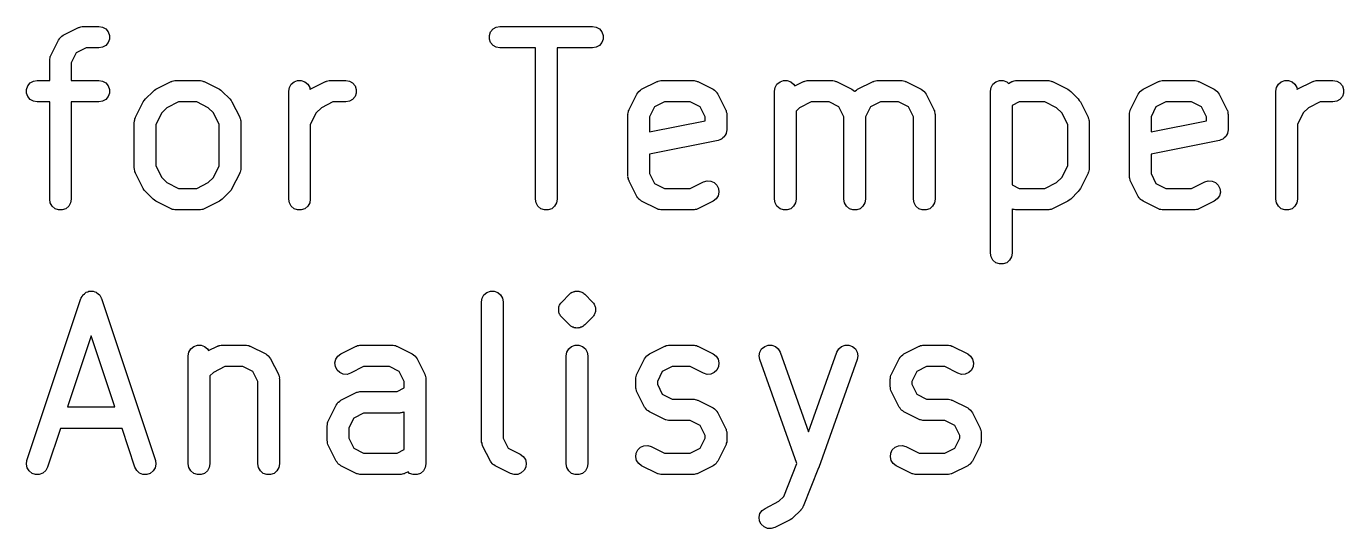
# Model space of a CAD drawing. Extents: x 10 to 287, y -200 to -10.
# Drawn here: x 124.67 to 130.77, y -125.94 to -123.62 of the extents above; entities that cross this region are included whole.
import ezdxf

# ---------------------------------------------------------------- set-up
doc = ezdxf.new("R2010")
doc.units = 0
doc.header["$MEASUREMENT"] = 0
doc.layers.add('BLACK', color=7, linetype='CONTINUOUS')

msp = doc.modelspace()

# ---------------------------------------------------------------- linework, layer by layer
at = {"layer": 'BLACK', "linetype": 'CONTINUOUS'}
for p, q in [((124.844, -123.659), (124.915, -123.624)), ((124.915, -123.624), (124.918, -123.623)), ((124.918, -123.623), (124.921, -123.621)), ((124.921, -123.621), (124.926, -123.62)), ((124.926, -123.62), (124.932, -123.619)), ((124.932, -123.619), (124.935, -123.619)), ((124.935, -123.619), (124.938, -123.618)), ((124.938, -123.618), (125.009, -123.618)), ((125.009, -123.618), (125.026, -123.621)), ((125.026, -123.621), (125.041, -123.63)), ((125.041, -123.63), (125.052, -123.643)), ((125.052, -123.643), (125.058, -123.66)), ((126.817, -123.66), (126.823, -123.643)), ((126.823, -123.643), (126.834, -123.63)), ((126.834, -123.63), (126.849, -123.621)), ((126.849, -123.621), (126.866, -123.618)), ((126.866, -123.618), (127.295, -123.618)), ((127.295, -123.618), (127.312, -123.621)), ((127.312, -123.621), (127.327, -123.63)), ((127.327, -123.63), (127.338, -123.643)), ((127.338, -123.643), (127.344, -123.66)), ((124.786, -123.753), (124.822, -123.682)), ((124.822, -123.682), (124.826, -123.676)), ((124.826, -123.676), (124.83, -123.67)), ((124.83, -123.67), (124.831, -123.669)), ((124.831, -123.669), (124.832, -123.668)), ((124.832, -123.668), (124.838, -123.664)), ((124.838, -123.664), (124.844, -123.659)), ((125.041, -123.707), (125.026, -123.715)), ((125.052, -123.693), (125.041, -123.707)), ((125.058, -123.677), (125.052, -123.693)), ((125.058, -123.66), (125.058, -123.677)), ((126.817, -123.677), (126.817, -123.66)), ((126.823, -123.693), (126.817, -123.677)), ((126.834, -123.707), (126.823, -123.693)), ((126.849, -123.715), (126.834, -123.707)), ((127.327, -123.707), (127.312, -123.715)), ((127.338, -123.693), (127.327, -123.707)), ((127.344, -123.677), (127.338, -123.693)), ((127.344, -123.66), (127.344, -123.677)), ((124.781, -123.77), (124.783, -123.764)), ((124.783, -123.764), (124.784, -123.758)), ((124.784, -123.758), (124.785, -123.756)), ((124.785, -123.756), (124.786, -123.753)), ((124.904, -123.741), (124.881, -123.787)), ((124.95, -123.718), (124.904, -123.741)), ((125.009, -123.718), (124.95, -123.718)), ((125.026, -123.715), (125.009, -123.718)), ((126.866, -123.718), (126.849, -123.715)), ((127.031, -123.718), (126.866, -123.718)), ((127.031, -124.418), (127.031, -123.718)), ((127.295, -123.718), (127.131, -123.718)), ((127.131, -123.718), (127.131, -124.418)), ((127.312, -123.715), (127.295, -123.718)), ((124.781, -123.773), (124.781, -123.77)), ((124.781, -123.775), (124.781, -123.773)), ((124.781, -123.868), (124.781, -123.775)), ((124.881, -123.787), (124.881, -123.868)), ((124.68, -123.893), (124.691, -123.88)), ((124.691, -123.88), (124.706, -123.871)), ((124.706, -123.871), (124.723, -123.868)), ((124.723, -123.868), (124.781, -123.868)), ((124.881, -123.868), (125.009, -123.868)), ((125.009, -123.868), (125.026, -123.871)), ((125.026, -123.871), (125.041, -123.88)), ((125.041, -123.88), (125.052, -123.893)), ((125.272, -123.909), (125.344, -123.874)), ((125.344, -123.874), (125.347, -123.873)), ((125.347, -123.873), (125.349, -123.871)), ((125.349, -123.871), (125.355, -123.87)), ((125.355, -123.87), (125.361, -123.869)), ((125.361, -123.869), (125.363, -123.869)), ((125.363, -123.869), (125.366, -123.868)), ((125.366, -123.868), (125.473, -123.868)), ((125.473, -123.868), (125.476, -123.869)), ((125.476, -123.869), (125.479, -123.869)), ((125.479, -123.869), (125.485, -123.87)), ((125.485, -123.87), (125.491, -123.871)), ((125.491, -123.871), (125.493, -123.873)), ((125.493, -123.873), (125.496, -123.874)), ((125.496, -123.874), (125.567, -123.909)), ((125.891, -123.901), (125.899, -123.886)), ((125.899, -123.886), (125.913, -123.875)), ((125.913, -123.875), (125.929, -123.869)), ((125.929, -123.869), (125.946, -123.869)), ((125.946, -123.869), (125.963, -123.875)), ((125.963, -123.875), (125.976, -123.886)), ((125.976, -123.886), (125.985, -123.901)), ((125.987, -123.909), (126.058, -123.874)), ((126.058, -123.874), (126.061, -123.873)), ((126.061, -123.873), (126.063, -123.871)), ((126.063, -123.871), (126.069, -123.87)), ((126.069, -123.87), (126.075, -123.869)), ((126.075, -123.869), (126.078, -123.869)), ((126.078, -123.869), (126.081, -123.868)), ((126.081, -123.868), (126.152, -123.868)), ((126.152, -123.868), (126.169, -123.871)), ((126.169, -123.871), (126.184, -123.88)), ((126.184, -123.88), (126.195, -123.893)), ((127.522, -123.909), (127.594, -123.874)), ((127.594, -123.874), (127.597, -123.873)), ((127.597, -123.873), (127.599, -123.871)), ((127.599, -123.871), (127.605, -123.87)), ((127.605, -123.87), (127.611, -123.869)), ((127.611, -123.869), (127.613, -123.869)), ((127.613, -123.869), (127.616, -123.868)), ((127.616, -123.868), (127.759, -123.868)), ((127.759, -123.868), (127.762, -123.869)), ((127.762, -123.869), (127.765, -123.869)), ((127.765, -123.869), (127.77, -123.87)), ((127.77, -123.87), (127.776, -123.871)), ((127.776, -123.871), (127.779, -123.873)), ((127.779, -123.873), (127.782, -123.874)), ((127.782, -123.874), (127.853, -123.909)), ((128.141, -123.901), (128.149, -123.886)), ((128.149, -123.886), (128.163, -123.875)), ((128.163, -123.875), (128.179, -123.869)), ((128.179, -123.869), (128.196, -123.869)), ((128.196, -123.869), (128.213, -123.875)), ((128.213, -123.875), (128.226, -123.886)), ((128.226, -123.886), (128.231, -123.894)), ((128.231, -123.894), (128.272, -123.874)), ((128.272, -123.874), (128.275, -123.873)), ((128.275, -123.873), (128.278, -123.871)), ((128.278, -123.871), (128.284, -123.87)), ((128.284, -123.87), (128.289, -123.869)), ((128.289, -123.869), (128.292, -123.869)), ((128.292, -123.869), (128.295, -123.868)), ((128.295, -123.868), (128.402, -123.868)), ((128.402, -123.868), (128.405, -123.869)), ((128.405, -123.869), (128.408, -123.869)), ((128.408, -123.869), (128.413, -123.87)), ((128.413, -123.87), (128.419, -123.871)), ((128.419, -123.871), (128.422, -123.873)), ((128.422, -123.873), (128.424, -123.874)), ((128.424, -123.874), (128.496, -123.909)), ((128.522, -123.909), (128.594, -123.874)), ((128.594, -123.874), (128.597, -123.873)), ((128.597, -123.873), (128.599, -123.871)), ((128.599, -123.871), (128.605, -123.87)), ((128.605, -123.87), (128.611, -123.869)), ((128.611, -123.869), (128.613, -123.869)), ((128.613, -123.869), (128.616, -123.868)), ((128.616, -123.868), (128.723, -123.868)), ((128.723, -123.868), (128.726, -123.869)), ((128.726, -123.869), (128.729, -123.869)), ((128.729, -123.869), (128.735, -123.87)), ((128.735, -123.87), (128.741, -123.871)), ((128.741, -123.871), (128.743, -123.873)), ((128.743, -123.873), (128.746, -123.874)), ((128.746, -123.874), (128.817, -123.909)), ((129.141, -123.901), (129.149, -123.886)), ((129.149, -123.886), (129.163, -123.875)), ((129.163, -123.875), (129.179, -123.869)), ((129.179, -123.869), (129.196, -123.869)), ((129.196, -123.869), (129.213, -123.875)), ((129.213, -123.875), (129.221, -123.882)), ((129.221, -123.882), (129.237, -123.874)), ((129.237, -123.874), (129.24, -123.873)), ((129.24, -123.873), (129.242, -123.871)), ((129.242, -123.871), (129.248, -123.87)), ((129.248, -123.87), (129.253, -123.869)), ((129.253, -123.869), (129.256, -123.869)), ((129.256, -123.869), (129.259, -123.868)), ((129.259, -123.868), (129.402, -123.868)), ((129.402, -123.868), (129.405, -123.869)), ((129.405, -123.869), (129.408, -123.869)), ((129.408, -123.869), (129.413, -123.87)), ((129.413, -123.87), (129.419, -123.871)), ((129.419, -123.871), (129.422, -123.873)), ((129.422, -123.873), (129.424, -123.874)), ((129.424, -123.874), (129.496, -123.909)), ((129.844, -123.909), (129.915, -123.874)), ((129.915, -123.874), (129.918, -123.873)), ((129.918, -123.873), (129.921, -123.871)), ((129.921, -123.871), (129.926, -123.87)), ((129.926, -123.87), (129.932, -123.869)), ((129.932, -123.869), (129.935, -123.869)), ((129.935, -123.869), (129.938, -123.868)), ((129.938, -123.868), (130.081, -123.868)), ((130.081, -123.868), (130.083, -123.869)), ((130.083, -123.869), (130.086, -123.869)), ((130.086, -123.869), (130.092, -123.87)), ((130.092, -123.87), (130.098, -123.871)), ((130.098, -123.871), (130.1, -123.873)), ((130.1, -123.873), (130.103, -123.874)), ((130.103, -123.874), (130.174, -123.909)), ((130.462, -123.901), (130.471, -123.886)), ((130.471, -123.886), (130.484, -123.875)), ((130.484, -123.875), (130.5, -123.869)), ((130.5, -123.869), (130.518, -123.869)), ((130.518, -123.869), (130.534, -123.875)), ((130.534, -123.875), (130.547, -123.886)), ((130.547, -123.886), (130.556, -123.901)), ((130.558, -123.909), (130.63, -123.874)), ((130.63, -123.874), (130.632, -123.873)), ((130.632, -123.873), (130.635, -123.871)), ((130.635, -123.871), (130.641, -123.87)), ((130.641, -123.87), (130.646, -123.869)), ((130.646, -123.869), (130.649, -123.869)), ((130.649, -123.869), (130.652, -123.868)), ((130.652, -123.868), (130.723, -123.868)), ((130.723, -123.868), (130.741, -123.871)), ((130.741, -123.871), (130.756, -123.88)), ((130.756, -123.88), (130.767, -123.893)), ((124.674, -123.91), (124.68, -123.893)), ((124.674, -123.927), (124.674, -123.91)), ((124.68, -123.943), (124.674, -123.927)), ((124.691, -123.957), (124.68, -123.943)), ((125.052, -123.943), (125.041, -123.957)), ((125.052, -123.893), (125.058, -123.91)), ((125.058, -123.927), (125.052, -123.943)), ((125.058, -123.91), (125.058, -123.927)), ((125.224, -123.954), (125.26, -123.919)), ((125.26, -123.919), (125.266, -123.914)), ((125.266, -123.914), (125.272, -123.909)), ((125.567, -123.909), (125.574, -123.914)), ((125.574, -123.914), (125.58, -123.919)), ((125.58, -123.919), (125.616, -123.954)), ((125.888, -123.918), (125.891, -123.901)), ((125.888, -124.418), (125.888, -123.918)), ((125.985, -123.901), (125.986, -123.91)), ((125.986, -123.91), (125.987, -123.909)), ((126.195, -123.943), (126.184, -123.957)), ((126.195, -123.893), (126.201, -123.91)), ((126.201, -123.927), (126.195, -123.943)), ((126.201, -123.91), (126.201, -123.927)), ((127.464, -124.003), (127.5, -123.932)), ((127.5, -123.932), (127.505, -123.926)), ((127.505, -123.926), (127.509, -123.92)), ((127.509, -123.92), (127.51, -123.919)), ((127.51, -123.918), (127.517, -123.914)), ((127.51, -123.919), (127.51, -123.918)), ((127.517, -123.914), (127.522, -123.909)), ((127.853, -123.909), (127.859, -123.914)), ((127.859, -123.914), (127.865, -123.918)), ((127.865, -123.918), (127.866, -123.919)), ((127.866, -123.919), (127.867, -123.92)), ((127.867, -123.92), (127.871, -123.926)), ((127.871, -123.926), (127.875, -123.932)), ((127.875, -123.932), (127.911, -124.003)), ((128.138, -123.918), (128.141, -123.901)), ((128.138, -124.418), (128.138, -123.918)), ((128.496, -123.909), (128.502, -123.914)), ((128.502, -123.914), (128.508, -123.918)), ((128.508, -123.918), (128.509, -123.919)), ((128.509, -123.919), (128.509, -123.919)), ((128.509, -123.919), (128.51, -123.919)), ((128.51, -123.918), (128.517, -123.914)), ((128.51, -123.919), (128.51, -123.918)), ((128.517, -123.914), (128.522, -123.909)), ((128.817, -123.909), (128.823, -123.914)), ((128.823, -123.914), (128.829, -123.918)), ((128.829, -123.918), (128.83, -123.919)), ((128.83, -123.919), (128.831, -123.92)), ((128.831, -123.92), (128.835, -123.926)), ((128.835, -123.926), (128.84, -123.932)), ((128.84, -123.932), (128.875, -124.003)), ((129.138, -123.918), (129.141, -123.901)), ((129.138, -124.668), (129.138, -123.918)), ((129.496, -123.909), (129.502, -123.914)), ((129.502, -123.914), (129.509, -123.919)), ((129.509, -123.919), (129.544, -123.954)), ((129.786, -124.003), (129.822, -123.932)), ((129.822, -123.932), (129.826, -123.926)), ((129.826, -123.926), (129.83, -123.92)), ((129.83, -123.92), (129.831, -123.919)), ((129.831, -123.919), (129.832, -123.918)), ((129.832, -123.918), (129.838, -123.914)), ((129.838, -123.914), (129.844, -123.909)), ((130.174, -123.909), (130.18, -123.914)), ((130.18, -123.914), (130.186, -123.918)), ((130.186, -123.918), (130.187, -123.919)), ((130.187, -123.919), (130.188, -123.92)), ((130.188, -123.92), (130.192, -123.926)), ((130.192, -123.926), (130.197, -123.932)), ((130.197, -123.932), (130.232, -124.003)), ((130.459, -123.918), (130.462, -123.901)), ((130.459, -124.418), (130.459, -123.918)), ((130.556, -123.901), (130.558, -123.91)), ((130.558, -123.91), (130.558, -123.909)), ((130.767, -123.943), (130.756, -123.957)), ((130.767, -123.893), (130.773, -123.91)), ((130.773, -123.927), (130.767, -123.943)), ((130.773, -123.91), (130.773, -123.927)), ((124.706, -123.965), (124.691, -123.957)), ((124.723, -123.968), (124.706, -123.965)), ((124.781, -123.968), (124.723, -123.968)), ((124.781, -124.418), (124.781, -123.968)), ((125.009, -123.968), (124.881, -123.968)), ((124.881, -123.968), (124.881, -124.418)), ((125.026, -123.965), (125.009, -123.968)), ((125.041, -123.957), (125.026, -123.965)), ((125.179, -124.039), (125.214, -123.967)), ((125.214, -123.967), (125.219, -123.961)), ((125.219, -123.961), (125.224, -123.954)), ((125.324, -123.995), (125.3, -124.019)), ((125.378, -123.968), (125.324, -123.995)), ((125.462, -123.968), (125.378, -123.968)), ((125.515, -123.995), (125.462, -123.968)), ((125.539, -124.019), (125.515, -123.995)), ((125.616, -123.954), (125.621, -123.961)), ((125.621, -123.961), (125.625, -123.967)), ((125.625, -123.967), (125.661, -124.039)), ((126.039, -123.995), (126.015, -124.019)), ((126.092, -123.968), (126.039, -123.995)), ((126.152, -123.968), (126.092, -123.968)), ((126.169, -123.965), (126.152, -123.968)), ((126.184, -123.957), (126.169, -123.965)), ((127.461, -124.014), (127.462, -124.008)), ((127.462, -124.008), (127.464, -124.006)), ((127.464, -124.006), (127.464, -124.003)), ((127.582, -123.991), (127.559, -124.037)), ((127.628, -123.968), (127.582, -123.991)), ((127.747, -123.968), (127.628, -123.968)), ((127.793, -123.991), (127.747, -123.968)), ((127.816, -124.037), (127.793, -123.991)), ((127.911, -124.003), (127.912, -124.006)), ((127.912, -124.006), (127.913, -124.008)), ((127.913, -124.008), (127.914, -124.014)), ((128.253, -123.995), (128.238, -124.01)), ((128.238, -124.01), (128.238, -124.418)), ((128.307, -123.968), (128.253, -123.995)), ((128.39, -123.968), (128.307, -123.968)), ((128.436, -123.991), (128.39, -123.968)), ((128.459, -124.037), (128.436, -123.991)), ((128.582, -123.991), (128.559, -124.037)), ((128.628, -123.968), (128.582, -123.991)), ((128.712, -123.968), (128.628, -123.968)), ((128.758, -123.991), (128.712, -123.968)), ((128.781, -124.037), (128.758, -123.991)), ((128.875, -124.003), (128.876, -124.006)), ((128.876, -124.006), (128.878, -124.008)), ((128.878, -124.008), (128.879, -124.014)), ((129.271, -123.968), (129.238, -123.985)), ((129.238, -123.985), (129.238, -124.352)), ((129.39, -123.968), (129.271, -123.968)), ((129.444, -123.995), (129.39, -123.968)), ((129.468, -124.019), (129.444, -123.995)), ((129.544, -123.954), (129.549, -123.961)), ((129.549, -123.961), (129.554, -123.967)), ((129.554, -123.967), (129.59, -124.039)), ((129.783, -124.014), (129.784, -124.008)), ((129.784, -124.008), (129.785, -124.006)), ((129.785, -124.006), (129.786, -124.003)), ((129.904, -123.991), (129.881, -124.037)), ((129.95, -123.968), (129.904, -123.991)), ((130.069, -123.968), (129.95, -123.968)), ((130.115, -123.991), (130.069, -123.968)), ((130.138, -124.037), (130.115, -123.991)), ((130.232, -124.003), (130.233, -124.006)), ((130.233, -124.006), (130.235, -124.008)), ((130.235, -124.008), (130.236, -124.014)), ((130.61, -123.995), (130.586, -124.019)), ((130.664, -123.968), (130.61, -123.995)), ((130.723, -123.968), (130.664, -123.968)), ((130.741, -123.965), (130.723, -123.968)), ((130.756, -123.957), (130.741, -123.965)), ((125.173, -124.061), (125.174, -124.058)), ((125.173, -124.275), (125.173, -124.061)), ((125.174, -124.055), (125.175, -124.05)), ((125.174, -124.058), (125.174, -124.055)), ((125.175, -124.05), (125.176, -124.044)), ((125.176, -124.044), (125.178, -124.042)), ((125.178, -124.042), (125.179, -124.039)), ((125.3, -124.019), (125.273, -124.073)), ((125.273, -124.073), (125.273, -124.264)), ((125.566, -124.073), (125.539, -124.019)), ((125.566, -124.264), (125.566, -124.073)), ((125.661, -124.039), (125.662, -124.042)), ((125.662, -124.042), (125.663, -124.044)), ((125.663, -124.044), (125.664, -124.05)), ((125.664, -124.05), (125.666, -124.055)), ((125.666, -124.055), (125.666, -124.058)), ((125.666, -124.058), (125.666, -124.061)), ((125.666, -124.061), (125.666, -124.275)), ((126.015, -124.019), (125.988, -124.073)), ((125.988, -124.073), (125.988, -124.418)), ((127.459, -124.02), (127.461, -124.014)), ((127.46, -124.023), (127.459, -124.02)), ((127.459, -124.025), (127.46, -124.023)), ((127.459, -124.311), (127.459, -124.025)), ((127.559, -124.037), (127.559, -124.107)), ((127.559, -124.107), (127.816, -124.056)), ((127.816, -124.056), (127.816, -124.037)), ((127.914, -124.014), (127.916, -124.02)), ((127.916, -124.02), (127.916, -124.023)), ((127.916, -124.023), (127.916, -124.025)), ((127.916, -124.025), (127.916, -124.097)), ((128.459, -124.418), (128.459, -124.037)), ((128.559, -124.037), (128.559, -124.418)), ((128.781, -124.418), (128.781, -124.037)), ((128.879, -124.014), (128.88, -124.02)), ((128.88, -124.02), (128.88, -124.023)), ((128.88, -124.023), (128.881, -124.025)), ((128.881, -124.025), (128.881, -124.418)), ((129.495, -124.073), (129.468, -124.019)), ((129.495, -124.264), (129.495, -124.073)), ((129.59, -124.039), (129.59, -124.042)), ((129.59, -124.042), (129.592, -124.044)), ((129.592, -124.044), (129.593, -124.05)), ((129.593, -124.05), (129.595, -124.055)), ((129.595, -124.055), (129.594, -124.058)), ((129.594, -124.058), (129.595, -124.061)), ((129.595, -124.061), (129.595, -124.275)), ((129.781, -124.02), (129.783, -124.014)), ((129.781, -124.023), (129.781, -124.02)), ((129.781, -124.025), (129.781, -124.023)), ((129.781, -124.311), (129.781, -124.025)), ((129.881, -124.037), (129.881, -124.107)), ((129.881, -124.107), (130.138, -124.056)), ((130.138, -124.056), (130.138, -124.037)), ((130.236, -124.014), (130.237, -124.02)), ((130.237, -124.02), (130.237, -124.023)), ((130.237, -124.023), (130.238, -124.025)), ((130.238, -124.025), (130.238, -124.097)), ((130.586, -124.019), (130.559, -124.073)), ((130.559, -124.073), (130.559, -124.418)), ((127.898, -124.134), (127.892, -124.14)), ((127.905, -124.129), (127.898, -124.134)), ((127.909, -124.121), (127.905, -124.128)), ((127.905, -124.128), (127.905, -124.128)), ((127.905, -124.128), (127.905, -124.129)), ((127.913, -124.114), (127.909, -124.121)), ((127.914, -124.113), (127.913, -124.113)), ((127.913, -124.113), (127.913, -124.114)), ((127.915, -124.105), (127.914, -124.113)), ((127.916, -124.097), (127.915, -124.105)), ((130.22, -124.134), (130.214, -124.14)), ((130.226, -124.129), (130.22, -124.134)), ((130.227, -124.128), (130.226, -124.128)), ((130.226, -124.128), (130.226, -124.129)), ((130.231, -124.121), (130.227, -124.128)), ((130.235, -124.114), (130.231, -124.121)), ((130.236, -124.105), (130.235, -124.113)), ((130.235, -124.113), (130.235, -124.113)), ((130.235, -124.113), (130.235, -124.114)), ((130.238, -124.097), (130.236, -124.105)), ((127.876, -124.146), (127.559, -124.209)), ((127.884, -124.143), (127.876, -124.146)), ((127.891, -124.14), (127.884, -124.143)), ((127.892, -124.14), (127.891, -124.14)), ((127.892, -124.14), (127.892, -124.14)), ((130.198, -124.146), (129.881, -124.209)), ((130.205, -124.143), (130.198, -124.146)), ((130.213, -124.14), (130.205, -124.143)), ((130.214, -124.14), (130.213, -124.14)), ((130.213, -124.14), (130.213, -124.14)), ((127.559, -124.209), (127.559, -124.299)), ((129.881, -124.209), (129.881, -124.299)), ((125.174, -124.278), (125.173, -124.275)), ((125.174, -124.281), (125.174, -124.278)), ((125.175, -124.287), (125.174, -124.281)), ((125.176, -124.293), (125.175, -124.287)), ((125.178, -124.295), (125.176, -124.293)), ((125.179, -124.298), (125.178, -124.295)), ((125.214, -124.369), (125.179, -124.298)), ((125.273, -124.264), (125.3, -124.317)), ((125.3, -124.317), (125.324, -124.341)), ((125.515, -124.341), (125.539, -124.317)), ((125.539, -124.317), (125.566, -124.264)), ((125.661, -124.298), (125.625, -124.369)), ((125.662, -124.295), (125.661, -124.298)), ((125.663, -124.293), (125.662, -124.295)), ((125.664, -124.287), (125.663, -124.293)), ((125.666, -124.281), (125.664, -124.287)), ((125.666, -124.275), (125.666, -124.278)), ((125.666, -124.278), (125.666, -124.281)), ((127.46, -124.314), (127.459, -124.311)), ((127.459, -124.317), (127.46, -124.314)), ((127.461, -124.322), (127.459, -124.317)), ((127.559, -124.299), (127.582, -124.345)), ((129.444, -124.341), (129.468, -124.317)), ((129.468, -124.317), (129.495, -124.264)), ((129.59, -124.298), (129.554, -124.369)), ((129.592, -124.293), (129.59, -124.295)), ((129.59, -124.295), (129.59, -124.298)), ((129.593, -124.287), (129.592, -124.293)), ((129.595, -124.281), (129.593, -124.287)), ((129.595, -124.275), (129.594, -124.278)), ((129.594, -124.278), (129.595, -124.281)), ((129.781, -124.314), (129.781, -124.311)), ((129.781, -124.317), (129.781, -124.314)), ((129.783, -124.322), (129.781, -124.317)), ((129.881, -124.299), (129.904, -124.345)), ((125.219, -124.376), (125.214, -124.369)), ((125.224, -124.382), (125.219, -124.376)), ((125.324, -124.341), (125.378, -124.368)), ((125.378, -124.368), (125.462, -124.368)), ((125.462, -124.368), (125.515, -124.341)), ((125.621, -124.376), (125.616, -124.382)), ((125.625, -124.369), (125.621, -124.376)), ((127.462, -124.328), (127.461, -124.322)), ((127.464, -124.331), (127.462, -124.328)), ((127.464, -124.334), (127.464, -124.331)), ((127.5, -124.405), (127.464, -124.334)), ((127.582, -124.345), (127.628, -124.368)), ((127.628, -124.368), (127.747, -124.368)), ((127.747, -124.368), (127.808, -124.338)), ((127.808, -124.338), (127.825, -124.333)), ((127.825, -124.333), (127.842, -124.334)), ((127.842, -124.334), (127.858, -124.341)), ((127.858, -124.341), (127.871, -124.353)), ((127.871, -124.353), (127.878, -124.368)), ((127.878, -124.368), (127.88, -124.386)), ((129.238, -124.352), (129.271, -124.368)), ((129.271, -124.368), (129.39, -124.368)), ((129.39, -124.368), (129.444, -124.341)), ((129.549, -124.376), (129.544, -124.382)), ((129.554, -124.369), (129.549, -124.376)), ((129.784, -124.328), (129.783, -124.322)), ((129.785, -124.331), (129.784, -124.328)), ((129.786, -124.334), (129.785, -124.331)), ((129.822, -124.405), (129.786, -124.334)), ((129.904, -124.345), (129.95, -124.368)), ((129.95, -124.368), (130.069, -124.368)), ((130.069, -124.368), (130.13, -124.338)), ((130.13, -124.338), (130.146, -124.333)), ((130.146, -124.333), (130.164, -124.334)), ((130.164, -124.334), (130.18, -124.341)), ((130.18, -124.341), (130.192, -124.353)), ((130.192, -124.353), (130.2, -124.368)), ((130.2, -124.368), (130.202, -124.386)), ((124.784, -124.435), (124.781, -124.418)), ((124.792, -124.45), (124.784, -124.435)), ((124.878, -124.435), (124.869, -124.45)), ((124.881, -124.418), (124.878, -124.435)), ((125.26, -124.418), (125.224, -124.382)), ((125.266, -124.423), (125.26, -124.418)), ((125.272, -124.427), (125.266, -124.423)), ((125.344, -124.463), (125.272, -124.427)), ((125.567, -124.427), (125.496, -124.463)), ((125.574, -124.423), (125.567, -124.427)), ((125.58, -124.418), (125.574, -124.423)), ((125.616, -124.382), (125.58, -124.418)), ((125.891, -124.435), (125.888, -124.418)), ((125.899, -124.45), (125.891, -124.435)), ((125.985, -124.435), (125.976, -124.45)), ((125.988, -124.418), (125.985, -124.435)), ((127.034, -124.435), (127.031, -124.418)), ((127.042, -124.45), (127.034, -124.435)), ((127.128, -124.435), (127.119, -124.45)), ((127.131, -124.418), (127.128, -124.435)), ((127.505, -124.411), (127.5, -124.405)), ((127.509, -124.417), (127.505, -124.411)), ((127.51, -124.418), (127.509, -124.417)), ((127.51, -124.419), (127.51, -124.418)), ((127.517, -124.423), (127.51, -124.419)), ((127.522, -124.427), (127.517, -124.423)), ((127.594, -124.463), (127.522, -124.427)), ((127.853, -124.427), (127.782, -124.463)), ((127.867, -124.417), (127.853, -124.427)), ((127.876, -124.402), (127.867, -124.417)), ((127.88, -124.386), (127.876, -124.402)), ((128.141, -124.435), (128.138, -124.418)), ((128.149, -124.45), (128.141, -124.435)), ((128.235, -124.435), (128.226, -124.45)), ((128.238, -124.418), (128.235, -124.435)), ((128.462, -124.435), (128.459, -124.418)), ((128.471, -124.45), (128.462, -124.435)), ((128.556, -124.435), (128.547, -124.45)), ((128.559, -124.418), (128.556, -124.435)), ((128.784, -124.435), (128.781, -124.418)), ((128.792, -124.45), (128.784, -124.435)), ((128.878, -124.435), (128.869, -124.45)), ((128.881, -124.418), (128.878, -124.435)), ((129.496, -124.427), (129.424, -124.463)), ((129.502, -124.423), (129.496, -124.427)), ((129.509, -124.418), (129.502, -124.423)), ((129.544, -124.382), (129.509, -124.418)), ((129.826, -124.411), (129.822, -124.405)), ((129.83, -124.417), (129.826, -124.411)), ((129.831, -124.418), (129.83, -124.417)), ((129.832, -124.419), (129.831, -124.418)), ((129.838, -124.423), (129.832, -124.419)), ((129.844, -124.427), (129.838, -124.423)), ((129.915, -124.463), (129.844, -124.427)), ((130.174, -124.427), (130.103, -124.463)), ((130.188, -124.417), (130.174, -124.427)), ((130.198, -124.402), (130.188, -124.417)), ((130.202, -124.386), (130.198, -124.402)), ((130.462, -124.435), (130.459, -124.418)), ((130.471, -124.45), (130.462, -124.435)), ((130.556, -124.435), (130.547, -124.45)), ((130.559, -124.418), (130.556, -124.435)), ((124.806, -124.462), (124.792, -124.45)), ((124.822, -124.468), (124.806, -124.462)), ((124.839, -124.468), (124.822, -124.468)), ((124.856, -124.462), (124.839, -124.468)), ((124.869, -124.45), (124.856, -124.462)), ((125.347, -124.464), (125.344, -124.463)), ((125.349, -124.465), (125.347, -124.464)), ((125.355, -124.466), (125.349, -124.465)), ((125.361, -124.468), (125.355, -124.466)), ((125.363, -124.468), (125.361, -124.468)), ((125.366, -124.468), (125.363, -124.468)), ((125.473, -124.468), (125.366, -124.468)), ((125.476, -124.468), (125.473, -124.468)), ((125.479, -124.468), (125.476, -124.468)), ((125.485, -124.466), (125.479, -124.468)), ((125.491, -124.465), (125.485, -124.466)), ((125.493, -124.464), (125.491, -124.465)), ((125.496, -124.463), (125.493, -124.464)), ((125.913, -124.462), (125.899, -124.45)), ((125.929, -124.468), (125.913, -124.462)), ((125.946, -124.468), (125.929, -124.468)), ((125.963, -124.462), (125.946, -124.468)), ((125.976, -124.45), (125.963, -124.462)), ((127.056, -124.462), (127.042, -124.45)), ((127.072, -124.468), (127.056, -124.462)), ((127.089, -124.468), (127.072, -124.468)), ((127.106, -124.462), (127.089, -124.468)), ((127.119, -124.45), (127.106, -124.462)), ((127.597, -124.464), (127.594, -124.463)), ((127.599, -124.465), (127.597, -124.464)), ((127.605, -124.466), (127.599, -124.465)), ((127.611, -124.468), (127.605, -124.466)), ((127.613, -124.468), (127.611, -124.468)), ((127.616, -124.468), (127.613, -124.468)), ((127.759, -124.468), (127.616, -124.468)), ((127.762, -124.468), (127.759, -124.468)), ((127.765, -124.468), (127.762, -124.468)), ((127.77, -124.466), (127.765, -124.468)), ((127.776, -124.465), (127.77, -124.466)), ((127.779, -124.464), (127.776, -124.465)), ((127.782, -124.463), (127.779, -124.464)), ((128.163, -124.462), (128.149, -124.45)), ((128.179, -124.468), (128.163, -124.462)), ((128.196, -124.468), (128.179, -124.468)), ((128.213, -124.462), (128.196, -124.468)), ((128.226, -124.45), (128.213, -124.462)), ((128.484, -124.462), (128.471, -124.45)), ((128.5, -124.468), (128.484, -124.462)), ((128.518, -124.468), (128.5, -124.468)), ((128.534, -124.462), (128.518, -124.468)), ((128.547, -124.45), (128.534, -124.462)), ((128.806, -124.462), (128.792, -124.45)), ((128.822, -124.468), (128.806, -124.462)), ((128.839, -124.468), (128.822, -124.468)), ((128.856, -124.462), (128.839, -124.468)), ((128.869, -124.45), (128.856, -124.462)), ((129.24, -124.464), (129.238, -124.463)), ((129.238, -124.463), (129.238, -124.668)), ((129.242, -124.465), (129.24, -124.464)), ((129.248, -124.466), (129.242, -124.465)), ((129.253, -124.468), (129.248, -124.466)), ((129.256, -124.468), (129.253, -124.468)), ((129.259, -124.468), (129.256, -124.468)), ((129.402, -124.468), (129.259, -124.468)), ((129.405, -124.468), (129.402, -124.468)), ((129.408, -124.468), (129.405, -124.468)), ((129.413, -124.466), (129.408, -124.468)), ((129.419, -124.465), (129.413, -124.466)), ((129.422, -124.464), (129.419, -124.465)), ((129.424, -124.463), (129.422, -124.464)), ((129.918, -124.464), (129.915, -124.463)), ((129.921, -124.465), (129.918, -124.464)), ((129.926, -124.466), (129.921, -124.465)), ((129.932, -124.468), (129.926, -124.466)), ((129.935, -124.468), (129.932, -124.468)), ((129.938, -124.468), (129.935, -124.468)), ((130.081, -124.468), (129.938, -124.468)), ((130.083, -124.468), (130.081, -124.468)), ((130.086, -124.468), (130.083, -124.468)), ((130.092, -124.466), (130.086, -124.468)), ((130.098, -124.465), (130.092, -124.466)), ((130.1, -124.464), (130.098, -124.465)), ((130.103, -124.463), (130.1, -124.464)), ((130.484, -124.462), (130.471, -124.45)), ((130.5, -124.468), (130.484, -124.462)), ((130.518, -124.468), (130.5, -124.468)), ((130.534, -124.462), (130.518, -124.468)), ((130.547, -124.45), (130.534, -124.462)), ((129.141, -124.685), (129.138, -124.668)), ((129.238, -124.668), (129.235, -124.685)), ((129.149, -124.7), (129.141, -124.685)), ((129.163, -124.712), (129.149, -124.7)), ((129.179, -124.718), (129.163, -124.712)), ((129.196, -124.718), (129.179, -124.718)), ((129.213, -124.712), (129.196, -124.718)), ((129.226, -124.7), (129.213, -124.712)), ((129.235, -124.685), (129.226, -124.7)), ((124.931, -124.869), (124.934, -124.862)), ((124.934, -124.862), (124.935, -124.861)), ((124.935, -124.861), (124.936, -124.86)), ((124.936, -124.86), (124.942, -124.856)), ((124.942, -124.856), (124.947, -124.851)), ((124.947, -124.851), (124.949, -124.85)), ((124.949, -124.85), (124.95, -124.849)), ((124.95, -124.849), (124.957, -124.847)), ((124.957, -124.847), (124.963, -124.844)), ((124.963, -124.844), (124.965, -124.844)), ((124.965, -124.844), (124.966, -124.844)), ((124.966, -124.844), (124.973, -124.844)), ((124.973, -124.844), (124.981, -124.844)), ((124.981, -124.844), (124.982, -124.844)), ((124.982, -124.844), (124.983, -124.844)), ((124.983, -124.844), (124.99, -124.847)), ((124.99, -124.847), (124.997, -124.849)), ((124.997, -124.849), (124.998, -124.85)), ((124.998, -124.85), (125, -124.851)), ((125, -124.851), (125.005, -124.856)), ((125.005, -124.856), (125.011, -124.86)), ((125.011, -124.86), (125.012, -124.861)), ((125.012, -124.861), (125.013, -124.862)), ((125.013, -124.862), (125.016, -124.869)), ((126.784, -124.876), (126.792, -124.861)), ((126.792, -124.861), (126.806, -124.85)), ((126.806, -124.85), (126.822, -124.844)), ((126.822, -124.844), (126.839, -124.844)), ((126.839, -124.844), (126.856, -124.85)), ((126.856, -124.85), (126.869, -124.861)), ((126.869, -124.861), (126.878, -124.876)), ((127.152, -124.894), (127.188, -124.858)), ((127.188, -124.858), (127.192, -124.855)), ((127.192, -124.855), (127.195, -124.852)), ((127.195, -124.852), (127.197, -124.851)), ((127.197, -124.851), (127.198, -124.85)), ((127.198, -124.85), (127.2, -124.849)), ((127.2, -124.849), (127.202, -124.848)), ((127.202, -124.848), (127.207, -124.847)), ((127.207, -124.847), (127.21, -124.845)), ((127.21, -124.845), (127.213, -124.845)), ((127.213, -124.845), (127.215, -124.844)), ((127.215, -124.844), (127.217, -124.844)), ((127.217, -124.844), (127.219, -124.843)), ((127.219, -124.843), (127.223, -124.844)), ((127.223, -124.844), (127.228, -124.843)), ((127.228, -124.843), (127.23, -124.844)), ((127.23, -124.844), (127.232, -124.844)), ((127.232, -124.844), (127.234, -124.845)), ((127.234, -124.845), (127.236, -124.845)), ((127.236, -124.845), (127.24, -124.847)), ((127.24, -124.847), (127.245, -124.848)), ((127.245, -124.848), (127.246, -124.849)), ((127.246, -124.849), (127.248, -124.85)), ((127.248, -124.85), (127.25, -124.851)), ((127.25, -124.851), (127.252, -124.852)), ((127.252, -124.852), (127.255, -124.855)), ((127.255, -124.855), (127.259, -124.858)), ((127.259, -124.858), (127.294, -124.894)), ((124.676, -125.627), (124.926, -124.877)), ((124.926, -124.877), (124.927, -124.876)), ((124.927, -124.875), (124.931, -124.869)), ((124.927, -124.876), (124.927, -124.875)), ((125.016, -124.869), (125.02, -124.875)), ((125.02, -124.875), (125.02, -124.876)), ((125.02, -124.876), (125.021, -124.877)), ((125.021, -124.877), (125.271, -125.627)), ((126.781, -124.893), (126.784, -124.876)), ((126.781, -125.536), (126.781, -124.893)), ((126.878, -124.876), (126.881, -124.893)), ((126.881, -124.893), (126.881, -125.524)), ((127.138, -124.925), (127.139, -124.92)), ((127.138, -124.929), (127.138, -124.925)), ((127.139, -124.916), (127.141, -124.912)), ((127.139, -124.92), (127.139, -124.916)), ((127.141, -124.912), (127.142, -124.908)), ((127.142, -124.908), (127.145, -124.904)), ((127.145, -124.904), (127.147, -124.9)), ((127.147, -124.9), (127.15, -124.897)), ((127.15, -124.897), (127.152, -124.894)), ((127.294, -124.894), (127.297, -124.897)), ((127.297, -124.897), (127.3, -124.9)), ((127.3, -124.9), (127.302, -124.904)), ((127.302, -124.904), (127.304, -124.908)), ((127.304, -124.908), (127.306, -124.912)), ((127.306, -124.912), (127.307, -124.916)), ((127.307, -124.916), (127.308, -124.92)), ((127.308, -124.92), (127.309, -124.925)), ((127.309, -124.925), (127.309, -124.929)), ((127.138, -124.933), (127.138, -124.929)), ((127.139, -124.938), (127.138, -124.933)), ((127.139, -124.942), (127.139, -124.938)), ((127.141, -124.946), (127.139, -124.942)), ((127.142, -124.95), (127.141, -124.946)), ((127.145, -124.954), (127.142, -124.95)), ((127.147, -124.958), (127.145, -124.954)), ((127.15, -124.961), (127.147, -124.958)), ((127.152, -124.964), (127.15, -124.961)), ((127.188, -125), (127.152, -124.964)), ((127.294, -124.964), (127.259, -125)), ((127.297, -124.961), (127.294, -124.964)), ((127.3, -124.958), (127.297, -124.961)), ((127.302, -124.954), (127.3, -124.958)), ((127.304, -124.95), (127.302, -124.954)), ((127.306, -124.946), (127.304, -124.95)), ((127.307, -124.942), (127.306, -124.946)), ((127.308, -124.938), (127.307, -124.942)), ((127.309, -124.933), (127.308, -124.938)), ((127.309, -124.929), (127.309, -124.933)), ((127.192, -125.003), (127.188, -125)), ((127.195, -125.006), (127.192, -125.003)), ((127.197, -125.007), (127.195, -125.006)), ((127.198, -125.008), (127.197, -125.007)), ((127.2, -125.009), (127.198, -125.008)), ((127.202, -125.01), (127.2, -125.009)), ((127.207, -125.011), (127.202, -125.01)), ((127.21, -125.013), (127.207, -125.011)), ((127.213, -125.013), (127.21, -125.013)), ((127.215, -125.014), (127.213, -125.013)), ((127.217, -125.014), (127.215, -125.014)), ((127.219, -125.015), (127.217, -125.014)), ((127.223, -125.014), (127.219, -125.015)), ((127.228, -125.015), (127.223, -125.014)), ((127.23, -125.014), (127.228, -125.015)), ((127.232, -125.014), (127.23, -125.014)), ((127.234, -125.013), (127.232, -125.014)), ((127.236, -125.013), (127.234, -125.013)), ((127.24, -125.011), (127.236, -125.013)), ((127.245, -125.01), (127.24, -125.011)), ((127.246, -125.009), (127.245, -125.01)), ((127.248, -125.008), (127.246, -125.009)), ((127.25, -125.007), (127.248, -125.008)), ((127.252, -125.006), (127.25, -125.007)), ((127.255, -125.003), (127.252, -125.006)), ((127.259, -125), (127.255, -125.003)), ((124.973, -125.051), (124.864, -125.379)), ((125.083, -125.379), (124.973, -125.051)), ((125.435, -125.111), (125.448, -125.1)), ((125.448, -125.1), (125.465, -125.094)), ((125.465, -125.094), (125.482, -125.094)), ((125.482, -125.094), (125.498, -125.1)), ((125.498, -125.1), (125.512, -125.111)), ((125.517, -125.119), (125.558, -125.099)), ((125.558, -125.099), (125.561, -125.098)), ((125.561, -125.098), (125.563, -125.096)), ((125.563, -125.096), (125.569, -125.095)), ((125.569, -125.095), (125.575, -125.094)), ((125.575, -125.094), (125.578, -125.094)), ((125.578, -125.094), (125.581, -125.093)), ((125.581, -125.093), (125.688, -125.093)), ((125.688, -125.093), (125.691, -125.094)), ((125.691, -125.094), (125.693, -125.094)), ((125.693, -125.094), (125.699, -125.095)), ((125.699, -125.095), (125.705, -125.096)), ((125.705, -125.096), (125.707, -125.098)), ((125.707, -125.098), (125.71, -125.099)), ((125.71, -125.099), (125.782, -125.134)), ((126.13, -125.134), (126.201, -125.099)), ((126.201, -125.099), (126.204, -125.098)), ((126.204, -125.098), (126.206, -125.096)), ((126.206, -125.096), (126.212, -125.095)), ((126.212, -125.095), (126.218, -125.094)), ((126.218, -125.094), (126.221, -125.094)), ((126.221, -125.094), (126.223, -125.093)), ((126.223, -125.093), (126.366, -125.093)), ((126.366, -125.093), (126.369, -125.094)), ((126.369, -125.094), (126.372, -125.094)), ((126.372, -125.094), (126.378, -125.095)), ((126.378, -125.095), (126.383, -125.096)), ((126.383, -125.096), (126.386, -125.098)), ((126.386, -125.098), (126.389, -125.099)), ((126.389, -125.099), (126.46, -125.134)), ((127.185, -125.111), (127.198, -125.1)), ((127.198, -125.1), (127.215, -125.094)), ((127.215, -125.094), (127.232, -125.094)), ((127.232, -125.094), (127.248, -125.1)), ((127.248, -125.1), (127.262, -125.111)), ((127.558, -125.134), (127.63, -125.099)), ((127.63, -125.099), (127.632, -125.098)), ((127.632, -125.098), (127.635, -125.096)), ((127.635, -125.096), (127.641, -125.095)), ((127.641, -125.095), (127.646, -125.094)), ((127.646, -125.094), (127.649, -125.094)), ((127.649, -125.094), (127.652, -125.093)), ((127.652, -125.093), (127.759, -125.093)), ((127.759, -125.093), (127.762, -125.094)), ((127.762, -125.094), (127.765, -125.094)), ((127.765, -125.094), (127.77, -125.095)), ((127.77, -125.095), (127.776, -125.096)), ((127.776, -125.096), (127.779, -125.098)), ((127.779, -125.098), (127.782, -125.099)), ((127.782, -125.099), (127.853, -125.134)), ((128.078, -125.111), (128.092, -125.1)), ((128.092, -125.1), (128.108, -125.094)), ((128.108, -125.094), (128.125, -125.094)), ((128.125, -125.094), (128.142, -125.1)), ((128.142, -125.1), (128.155, -125.111)), ((128.435, -125.111), (128.448, -125.1)), ((128.448, -125.1), (128.464, -125.094)), ((128.464, -125.094), (128.482, -125.094)), ((128.482, -125.094), (128.498, -125.1)), ((128.498, -125.1), (128.512, -125.111)), ((128.737, -125.134), (128.808, -125.099)), ((128.808, -125.099), (128.811, -125.098)), ((128.811, -125.098), (128.813, -125.096)), ((128.813, -125.096), (128.819, -125.095)), ((128.819, -125.095), (128.825, -125.094)), ((128.825, -125.094), (128.828, -125.094)), ((128.828, -125.094), (128.831, -125.093)), ((128.831, -125.093), (128.938, -125.093)), ((128.938, -125.093), (128.941, -125.094)), ((128.941, -125.094), (128.943, -125.094)), ((128.943, -125.094), (128.949, -125.095)), ((128.949, -125.095), (128.955, -125.096)), ((128.955, -125.096), (128.957, -125.098)), ((128.957, -125.098), (128.96, -125.099)), ((128.96, -125.099), (129.032, -125.134)), ((125.423, -125.143), (125.426, -125.126)), ((125.423, -125.643), (125.423, -125.143)), ((125.426, -125.126), (125.435, -125.111)), ((125.512, -125.111), (125.517, -125.119)), ((125.782, -125.134), (125.787, -125.139)), ((125.787, -125.139), (125.794, -125.143)), ((125.794, -125.143), (125.794, -125.144)), ((125.794, -125.144), (125.795, -125.145)), ((125.795, -125.145), (125.799, -125.151)), ((125.799, -125.151), (125.804, -125.157)), ((125.804, -125.157), (125.84, -125.228)), ((126.102, -125.176), (126.106, -125.159)), ((126.106, -125.159), (126.116, -125.145)), ((126.116, -125.145), (126.13, -125.134)), ((126.46, -125.134), (126.466, -125.139)), ((126.466, -125.139), (126.472, -125.143)), ((126.472, -125.143), (126.473, -125.144)), ((126.473, -125.144), (126.474, -125.145)), ((126.474, -125.145), (126.478, -125.151)), ((126.478, -125.151), (126.482, -125.157)), ((126.482, -125.157), (126.518, -125.228)), ((127.173, -125.143), (127.176, -125.126)), ((127.173, -125.643), (127.173, -125.143)), ((127.176, -125.126), (127.185, -125.111)), ((127.262, -125.111), (127.27, -125.126)), ((127.27, -125.126), (127.273, -125.143)), ((127.273, -125.143), (127.273, -125.643)), ((127.5, -125.228), (127.536, -125.157)), ((127.536, -125.157), (127.54, -125.151)), ((127.54, -125.151), (127.544, -125.145)), ((127.544, -125.145), (127.545, -125.144)), ((127.545, -125.144), (127.546, -125.143)), ((127.546, -125.143), (127.552, -125.139)), ((127.552, -125.139), (127.558, -125.134)), ((127.853, -125.134), (127.867, -125.145)), ((127.867, -125.145), (127.876, -125.159)), ((127.876, -125.159), (127.88, -125.176)), ((128.066, -125.143), (128.069, -125.126)), ((128.069, -125.16), (128.066, -125.143)), ((128.069, -125.126), (128.078, -125.111)), ((128.241, -125.642), (128.069, -125.16)), ((128.155, -125.111), (128.163, -125.126)), ((128.163, -125.126), (128.295, -125.495)), ((128.295, -125.495), (128.426, -125.126)), ((128.521, -125.16), (128.342, -125.66)), ((128.426, -125.126), (128.435, -125.111)), ((128.512, -125.111), (128.52, -125.126)), ((128.52, -125.126), (128.523, -125.143)), ((128.523, -125.143), (128.521, -125.16)), ((128.679, -125.228), (128.714, -125.157)), ((128.714, -125.157), (128.719, -125.151)), ((128.719, -125.151), (128.723, -125.145)), ((128.723, -125.145), (128.724, -125.144)), ((128.724, -125.144), (128.725, -125.143)), ((128.725, -125.143), (128.731, -125.139)), ((128.731, -125.139), (128.737, -125.134)), ((129.032, -125.134), (129.045, -125.145)), ((129.045, -125.145), (129.055, -125.159)), ((129.055, -125.159), (129.059, -125.176)), ((125.539, -125.22), (125.523, -125.235)), ((125.592, -125.193), (125.539, -125.22)), ((125.676, -125.193), (125.592, -125.193)), ((125.722, -125.216), (125.676, -125.193)), ((125.745, -125.262), (125.722, -125.216)), ((125.84, -125.228), (125.84, -125.231)), ((125.84, -125.231), (125.842, -125.233)), ((126.104, -125.193), (126.102, -125.176)), ((126.112, -125.209), (126.104, -125.193)), ((126.124, -125.221), (126.112, -125.209)), ((126.14, -125.228), (126.124, -125.221)), ((126.158, -125.229), (126.14, -125.228)), ((126.174, -125.224), (126.158, -125.229)), ((126.235, -125.193), (126.174, -125.224)), ((126.354, -125.193), (126.235, -125.193)), ((126.4, -125.216), (126.354, -125.193)), ((126.423, -125.262), (126.4, -125.216)), ((126.518, -125.228), (126.519, -125.231)), ((126.519, -125.231), (126.52, -125.233)), ((127.498, -125.233), (127.499, -125.231)), ((127.499, -125.231), (127.5, -125.228)), ((127.618, -125.216), (127.595, -125.262)), ((127.664, -125.193), (127.618, -125.216)), ((127.747, -125.193), (127.664, -125.193)), ((127.808, -125.224), (127.747, -125.193)), ((127.825, -125.229), (127.808, -125.224)), ((127.842, -125.228), (127.825, -125.229)), ((127.858, -125.221), (127.842, -125.228)), ((127.871, -125.209), (127.858, -125.221)), ((127.878, -125.193), (127.871, -125.209)), ((127.88, -125.176), (127.878, -125.193)), ((128.676, -125.233), (128.678, -125.231)), ((128.678, -125.231), (128.679, -125.228)), ((128.796, -125.216), (128.773, -125.262)), ((128.842, -125.193), (128.796, -125.216)), ((128.926, -125.193), (128.842, -125.193)), ((128.987, -125.224), (128.926, -125.193)), ((129.003, -125.229), (128.987, -125.224)), ((129.021, -125.228), (129.003, -125.229)), ((129.037, -125.221), (129.021, -125.228)), ((129.049, -125.209), (129.037, -125.221)), ((129.057, -125.193), (129.049, -125.209)), ((129.059, -125.176), (129.057, -125.193)), ((125.523, -125.235), (125.523, -125.643)), ((125.745, -125.643), (125.745, -125.262)), ((125.842, -125.233), (125.843, -125.239)), ((125.843, -125.239), (125.845, -125.245)), ((125.845, -125.245), (125.844, -125.248)), ((125.844, -125.248), (125.845, -125.25)), ((125.845, -125.25), (125.845, -125.643)), ((126.39, -125.308), (126.423, -125.291)), ((126.423, -125.291), (126.423, -125.262)), ((126.52, -125.233), (126.521, -125.239)), ((126.521, -125.239), (126.523, -125.245)), ((126.523, -125.245), (126.523, -125.248)), ((126.523, -125.248), (126.523, -125.25)), ((126.523, -125.25), (126.523, -125.643)), ((127.495, -125.245), (127.497, -125.239)), ((127.495, -125.248), (127.495, -125.245)), ((127.495, -125.25), (127.495, -125.248)), ((127.495, -125.286), (127.495, -125.25)), ((127.495, -125.289), (127.495, -125.286)), ((127.495, -125.292), (127.495, -125.289)), ((127.497, -125.297), (127.495, -125.292)), ((127.497, -125.239), (127.498, -125.233)), ((127.595, -125.262), (127.595, -125.274)), ((127.595, -125.274), (127.618, -125.32)), ((128.673, -125.25), (128.674, -125.248)), ((128.673, -125.286), (128.673, -125.25)), ((128.674, -125.289), (128.673, -125.286)), ((128.674, -125.245), (128.675, -125.239)), ((128.674, -125.248), (128.674, -125.245)), ((128.674, -125.292), (128.674, -125.289)), ((128.675, -125.297), (128.674, -125.292)), ((128.675, -125.239), (128.676, -125.233)), ((128.773, -125.262), (128.773, -125.274)), ((128.773, -125.274), (128.796, -125.32)), ((126.118, -125.357), (126.124, -125.353)), ((126.124, -125.353), (126.13, -125.349)), ((126.13, -125.349), (126.201, -125.313)), ((126.201, -125.313), (126.204, -125.312)), ((126.204, -125.312), (126.206, -125.311)), ((126.206, -125.311), (126.212, -125.31)), ((126.212, -125.31), (126.218, -125.308)), ((126.218, -125.308), (126.221, -125.308)), ((126.221, -125.308), (126.223, -125.308)), ((126.223, -125.308), (126.39, -125.308)), ((127.498, -125.303), (127.497, -125.297)), ((127.499, -125.306), (127.498, -125.303)), ((127.5, -125.309), (127.499, -125.306)), ((127.536, -125.38), (127.5, -125.309)), ((127.618, -125.32), (127.664, -125.343)), ((127.664, -125.343), (127.759, -125.343)), ((127.759, -125.343), (127.762, -125.344)), ((127.762, -125.344), (127.765, -125.344)), ((127.765, -125.344), (127.77, -125.345)), ((127.77, -125.345), (127.776, -125.346)), ((127.776, -125.346), (127.779, -125.348)), ((127.779, -125.348), (127.782, -125.349)), ((127.782, -125.349), (127.853, -125.384)), ((128.676, -125.303), (128.675, -125.297)), ((128.678, -125.306), (128.676, -125.303)), ((128.679, -125.309), (128.678, -125.306)), ((128.714, -125.38), (128.679, -125.309)), ((128.796, -125.32), (128.842, -125.343)), ((128.842, -125.343), (128.938, -125.343)), ((128.938, -125.343), (128.941, -125.344)), ((128.941, -125.344), (128.943, -125.344)), ((128.943, -125.344), (128.949, -125.345)), ((128.949, -125.345), (128.955, -125.346)), ((128.955, -125.346), (128.957, -125.348)), ((128.957, -125.348), (128.96, -125.349)), ((128.96, -125.349), (129.032, -125.384)), ((124.864, -125.379), (125.083, -125.379)), ((126.072, -125.442), (126.107, -125.371)), ((126.107, -125.371), (126.112, -125.365)), ((126.112, -125.365), (126.116, -125.359)), ((126.116, -125.359), (126.117, -125.358)), ((126.117, -125.358), (126.118, -125.357)), ((126.235, -125.408), (126.189, -125.431)), ((126.402, -125.408), (126.235, -125.408)), ((126.405, -125.407), (126.402, -125.408)), ((126.408, -125.407), (126.405, -125.407)), ((126.413, -125.406), (126.408, -125.407)), ((126.419, -125.405), (126.413, -125.406)), ((126.422, -125.403), (126.419, -125.405)), ((126.423, -125.403), (126.422, -125.403)), ((126.423, -125.577), (126.423, -125.403)), ((127.54, -125.386), (127.536, -125.38)), ((127.544, -125.392), (127.54, -125.386)), ((127.545, -125.393), (127.544, -125.392)), ((127.546, -125.394), (127.545, -125.393)), ((127.552, -125.398), (127.546, -125.394)), ((127.558, -125.402), (127.552, -125.398)), ((127.63, -125.438), (127.558, -125.402)), ((127.853, -125.384), (127.859, -125.389)), ((127.859, -125.389), (127.865, -125.393)), ((127.865, -125.393), (127.866, -125.394)), ((127.866, -125.394), (127.867, -125.395)), ((127.867, -125.395), (127.871, -125.401)), ((127.871, -125.401), (127.875, -125.407)), ((127.875, -125.407), (127.911, -125.478)), ((128.719, -125.386), (128.714, -125.38)), ((128.723, -125.392), (128.719, -125.386)), ((128.724, -125.393), (128.723, -125.392)), ((128.725, -125.394), (128.724, -125.393)), ((128.731, -125.398), (128.725, -125.394)), ((128.737, -125.402), (128.731, -125.398)), ((128.808, -125.438), (128.737, -125.402)), ((129.032, -125.384), (129.037, -125.389)), ((129.037, -125.389), (129.044, -125.393)), ((129.044, -125.393), (129.044, -125.394)), ((129.044, -125.394), (129.045, -125.395)), ((129.045, -125.395), (129.049, -125.401)), ((129.049, -125.401), (129.054, -125.407)), ((129.054, -125.407), (129.09, -125.478)), ((126.066, -125.465), (126.067, -125.462)), ((126.066, -125.536), (126.066, -125.465)), ((126.067, -125.459), (126.068, -125.453)), ((126.067, -125.462), (126.067, -125.459)), ((126.068, -125.453), (126.069, -125.448)), ((126.069, -125.448), (126.071, -125.445)), ((126.071, -125.445), (126.072, -125.442)), ((126.189, -125.431), (126.166, -125.477)), ((127.632, -125.439), (127.63, -125.438)), ((127.635, -125.44), (127.632, -125.439)), ((127.641, -125.441), (127.635, -125.44)), ((127.646, -125.443), (127.641, -125.441)), ((127.649, -125.443), (127.646, -125.443)), ((127.652, -125.443), (127.649, -125.443)), ((127.747, -125.443), (127.652, -125.443)), ((127.793, -125.466), (127.747, -125.443)), ((127.816, -125.512), (127.793, -125.466)), ((128.811, -125.439), (128.808, -125.438)), ((128.813, -125.44), (128.811, -125.439)), ((128.819, -125.441), (128.813, -125.44)), ((128.825, -125.443), (128.819, -125.441)), ((128.828, -125.443), (128.825, -125.443)), ((128.831, -125.443), (128.828, -125.443)), ((128.926, -125.443), (128.831, -125.443)), ((128.972, -125.466), (128.926, -125.443)), ((128.995, -125.512), (128.972, -125.466)), ((124.831, -125.479), (124.771, -125.659)), ((125.116, -125.479), (124.831, -125.479)), ((125.176, -125.659), (125.116, -125.479)), ((126.067, -125.539), (126.066, -125.536)), ((126.166, -125.477), (126.166, -125.524)), ((126.166, -125.524), (126.189, -125.57)), ((126.781, -125.539), (126.781, -125.536)), ((126.881, -125.524), (126.904, -125.57)), ((127.793, -125.57), (127.816, -125.524)), ((127.816, -125.524), (127.816, -125.512)), ((127.911, -125.478), (127.912, -125.481)), ((127.912, -125.481), (127.913, -125.483)), ((127.913, -125.483), (127.914, -125.489)), ((127.914, -125.489), (127.916, -125.495)), ((127.916, -125.495), (127.916, -125.498)), ((127.916, -125.498), (127.916, -125.5)), ((127.916, -125.5), (127.916, -125.536)), ((127.916, -125.536), (127.916, -125.539)), ((128.972, -125.57), (128.995, -125.524)), ((128.995, -125.524), (128.995, -125.512)), ((129.09, -125.478), (129.09, -125.481)), ((129.09, -125.481), (129.092, -125.483)), ((129.092, -125.483), (129.093, -125.489)), ((129.093, -125.489), (129.095, -125.495)), ((129.095, -125.495), (129.094, -125.498)), ((129.094, -125.498), (129.095, -125.5)), ((129.095, -125.536), (129.094, -125.539)), ((129.095, -125.5), (129.095, -125.536)), ((126.067, -125.542), (126.067, -125.539)), ((126.068, -125.547), (126.067, -125.542)), ((126.069, -125.553), (126.068, -125.547)), ((126.071, -125.556), (126.069, -125.553)), ((126.072, -125.559), (126.071, -125.556)), ((126.107, -125.63), (126.072, -125.559)), ((126.189, -125.57), (126.235, -125.593)), ((126.235, -125.593), (126.39, -125.593)), ((126.39, -125.593), (126.423, -125.577)), ((126.781, -125.542), (126.781, -125.539)), ((126.783, -125.547), (126.781, -125.542)), ((126.784, -125.553), (126.783, -125.547)), ((126.785, -125.556), (126.784, -125.553)), ((126.786, -125.559), (126.785, -125.556)), ((126.822, -125.63), (126.786, -125.559)), ((126.904, -125.57), (126.96, -125.599)), ((127.495, -125.611), (127.497, -125.593)), ((127.497, -125.593), (127.505, -125.578)), ((127.505, -125.578), (127.517, -125.566)), ((127.517, -125.566), (127.533, -125.559)), ((127.533, -125.559), (127.551, -125.558)), ((127.551, -125.558), (127.567, -125.563)), ((127.567, -125.563), (127.628, -125.593)), ((127.628, -125.593), (127.747, -125.593)), ((127.747, -125.593), (127.793, -125.57)), ((127.911, -125.559), (127.875, -125.63)), ((127.912, -125.556), (127.911, -125.559)), ((127.913, -125.553), (127.912, -125.556)), ((127.914, -125.547), (127.913, -125.553)), ((127.916, -125.542), (127.914, -125.547)), ((127.916, -125.539), (127.916, -125.542)), ((128.674, -125.611), (128.676, -125.593)), ((128.676, -125.593), (128.683, -125.578)), ((128.683, -125.578), (128.696, -125.566)), ((128.696, -125.566), (128.712, -125.559)), ((128.712, -125.559), (128.729, -125.558)), ((128.729, -125.558), (128.746, -125.563)), ((128.746, -125.563), (128.807, -125.593)), ((128.807, -125.593), (128.926, -125.593)), ((128.926, -125.593), (128.972, -125.57)), ((129.09, -125.559), (129.054, -125.63)), ((129.092, -125.553), (129.09, -125.556)), ((129.09, -125.556), (129.09, -125.559)), ((129.093, -125.547), (129.092, -125.553)), ((129.095, -125.542), (129.093, -125.547)), ((129.094, -125.539), (129.095, -125.542)), ((124.673, -125.645), (124.676, -125.627)), ((124.677, -125.662), (124.673, -125.645)), ((124.771, -125.659), (124.763, -125.674)), ((125.184, -125.674), (125.176, -125.659)), ((125.273, -125.645), (125.27, -125.662)), ((125.271, -125.627), (125.273, -125.645)), ((125.426, -125.66), (125.423, -125.643)), ((125.523, -125.643), (125.52, -125.66)), ((125.748, -125.66), (125.745, -125.643)), ((125.845, -125.643), (125.842, -125.66)), ((126.112, -125.636), (126.107, -125.63)), ((126.116, -125.642), (126.112, -125.636)), ((126.117, -125.643), (126.116, -125.642)), ((126.118, -125.644), (126.117, -125.643)), ((126.124, -125.648), (126.118, -125.644)), ((126.13, -125.652), (126.124, -125.648)), ((126.201, -125.688), (126.13, -125.652)), ((126.523, -125.643), (126.52, -125.66)), ((126.826, -125.636), (126.822, -125.63)), ((126.83, -125.642), (126.826, -125.636)), ((126.831, -125.643), (126.83, -125.642)), ((126.832, -125.644), (126.831, -125.643)), ((126.838, -125.648), (126.832, -125.644)), ((126.844, -125.652), (126.838, -125.648)), ((126.915, -125.688), (126.844, -125.652)), ((126.96, -125.599), (126.974, -125.609)), ((126.974, -125.609), (126.984, -125.623)), ((126.986, -125.658), (126.978, -125.673)), ((126.984, -125.623), (126.988, -125.64)), ((126.988, -125.64), (126.986, -125.658)), ((127.176, -125.66), (127.173, -125.643)), ((127.273, -125.643), (127.27, -125.66)), ((127.499, -125.627), (127.495, -125.611)), ((127.509, -125.642), (127.499, -125.627)), ((127.522, -125.652), (127.509, -125.642)), ((127.594, -125.688), (127.522, -125.652)), ((127.853, -125.652), (127.782, -125.688)), ((127.859, -125.648), (127.853, -125.652)), ((127.865, -125.644), (127.859, -125.648)), ((127.866, -125.643), (127.865, -125.644)), ((127.867, -125.642), (127.866, -125.643)), ((127.871, -125.636), (127.867, -125.642)), ((127.875, -125.63), (127.871, -125.636)), ((128.181, -125.794), (128.241, -125.642)), ((128.678, -125.627), (128.674, -125.611)), ((128.687, -125.642), (128.678, -125.627)), ((128.701, -125.652), (128.687, -125.642)), ((128.772, -125.688), (128.701, -125.652)), ((129.032, -125.652), (128.96, -125.688)), ((129.037, -125.648), (129.032, -125.652)), ((129.044, -125.644), (129.037, -125.648)), ((129.045, -125.642), (129.044, -125.643)), ((129.044, -125.643), (129.044, -125.644)), ((129.049, -125.636), (129.045, -125.642)), ((129.054, -125.63), (129.049, -125.636)), ((124.686, -125.676), (124.677, -125.662)), ((124.7, -125.687), (124.686, -125.676)), ((124.716, -125.693), (124.7, -125.687)), ((124.733, -125.692), (124.716, -125.693)), ((124.75, -125.686), (124.733, -125.692)), ((124.763, -125.674), (124.75, -125.686)), ((125.197, -125.686), (125.184, -125.674)), ((125.213, -125.692), (125.197, -125.686)), ((125.231, -125.693), (125.213, -125.692)), ((125.247, -125.687), (125.231, -125.693)), ((125.261, -125.676), (125.247, -125.687)), ((125.27, -125.662), (125.261, -125.676)), ((125.435, -125.675), (125.426, -125.66)), ((125.448, -125.687), (125.435, -125.675)), ((125.465, -125.693), (125.448, -125.687)), ((125.482, -125.693), (125.465, -125.693)), ((125.498, -125.687), (125.482, -125.693)), ((125.512, -125.675), (125.498, -125.687)), ((125.52, -125.66), (125.512, -125.675)), ((125.757, -125.675), (125.748, -125.66)), ((125.77, -125.687), (125.757, -125.675)), ((125.786, -125.693), (125.77, -125.687)), ((125.804, -125.693), (125.786, -125.693)), ((125.82, -125.687), (125.804, -125.693)), ((125.833, -125.675), (125.82, -125.687)), ((125.842, -125.66), (125.833, -125.675)), ((126.204, -125.689), (126.201, -125.688)), ((126.206, -125.69), (126.204, -125.689)), ((126.212, -125.691), (126.206, -125.69)), ((126.218, -125.693), (126.212, -125.691)), ((126.221, -125.693), (126.218, -125.693)), ((126.223, -125.693), (126.221, -125.693)), ((126.402, -125.693), (126.223, -125.693)), ((126.405, -125.693), (126.402, -125.693)), ((126.408, -125.693), (126.405, -125.693)), ((126.413, -125.691), (126.408, -125.693)), ((126.419, -125.69), (126.413, -125.691)), ((126.422, -125.689), (126.419, -125.69)), ((126.424, -125.688), (126.422, -125.689)), ((126.441, -125.68), (126.424, -125.688)), ((126.448, -125.687), (126.441, -125.68)), ((126.465, -125.693), (126.448, -125.687)), ((126.482, -125.693), (126.465, -125.693)), ((126.498, -125.687), (126.482, -125.693)), ((126.512, -125.675), (126.498, -125.687)), ((126.52, -125.66), (126.512, -125.675)), ((126.932, -125.693), (126.915, -125.688)), ((126.949, -125.692), (126.932, -125.693)), ((126.965, -125.685), (126.949, -125.692)), ((126.978, -125.673), (126.965, -125.685)), ((127.185, -125.675), (127.176, -125.66)), ((127.198, -125.687), (127.185, -125.675)), ((127.215, -125.693), (127.198, -125.687)), ((127.232, -125.693), (127.215, -125.693)), ((127.248, -125.687), (127.232, -125.693)), ((127.262, -125.675), (127.248, -125.687)), ((127.27, -125.66), (127.262, -125.675)), ((127.597, -125.689), (127.594, -125.688)), ((127.599, -125.69), (127.597, -125.689)), ((127.605, -125.691), (127.599, -125.69)), ((127.611, -125.693), (127.605, -125.691)), ((127.613, -125.693), (127.611, -125.693)), ((127.616, -125.693), (127.613, -125.693)), ((127.759, -125.693), (127.616, -125.693)), ((127.762, -125.693), (127.759, -125.693)), ((127.765, -125.693), (127.762, -125.693)), ((127.77, -125.691), (127.765, -125.693)), ((127.776, -125.69), (127.77, -125.691)), ((127.779, -125.689), (127.776, -125.69)), ((127.782, -125.688), (127.779, -125.689)), ((128.341, -125.662), (128.27, -125.84)), ((128.342, -125.661), (128.341, -125.661)), ((128.341, -125.661), (128.341, -125.662)), ((128.342, -125.66), (128.342, -125.66)), ((128.342, -125.66), (128.342, -125.661)), ((128.775, -125.689), (128.772, -125.688)), ((128.778, -125.69), (128.775, -125.689)), ((128.784, -125.691), (128.778, -125.69)), ((128.789, -125.693), (128.784, -125.691)), ((128.792, -125.693), (128.789, -125.693)), ((128.795, -125.693), (128.792, -125.693)), ((128.938, -125.693), (128.795, -125.693)), ((128.941, -125.693), (128.938, -125.693)), ((128.943, -125.693), (128.941, -125.693)), ((128.949, -125.691), (128.943, -125.693)), ((128.955, -125.69), (128.949, -125.691)), ((128.957, -125.689), (128.955, -125.69)), ((128.96, -125.688), (128.957, -125.689)), ((128.094, -125.849), (128.158, -125.816)), ((128.158, -125.816), (128.181, -125.794)), ((128.27, -125.84), (128.269, -125.842)), ((128.269, -125.842), (128.269, -125.843)), ((128.066, -125.89), (128.07, -125.873)), ((128.068, -125.908), (128.066, -125.89)), ((128.07, -125.873), (128.08, -125.859)), ((128.08, -125.859), (128.094, -125.849)), ((128.21, -125.902), (128.139, -125.938)), ((128.217, -125.898), (128.21, -125.902)), ((128.223, -125.893), (128.217, -125.898)), ((128.259, -125.857), (128.223, -125.893)), ((128.26, -125.856), (128.259, -125.857)), ((128.261, -125.855), (128.26, -125.856)), ((128.265, -125.849), (128.261, -125.855)), ((128.269, -125.843), (128.265, -125.849)), ((128.076, -125.923), (128.068, -125.908)), ((128.089, -125.935), (128.076, -125.923)), ((128.105, -125.942), (128.089, -125.935)), ((128.122, -125.943), (128.105, -125.942)), ((128.139, -125.938), (128.122, -125.943))]:
    msp.add_line(p, q, dxfattribs=at)

doc.saveas('drawing.dxf')
